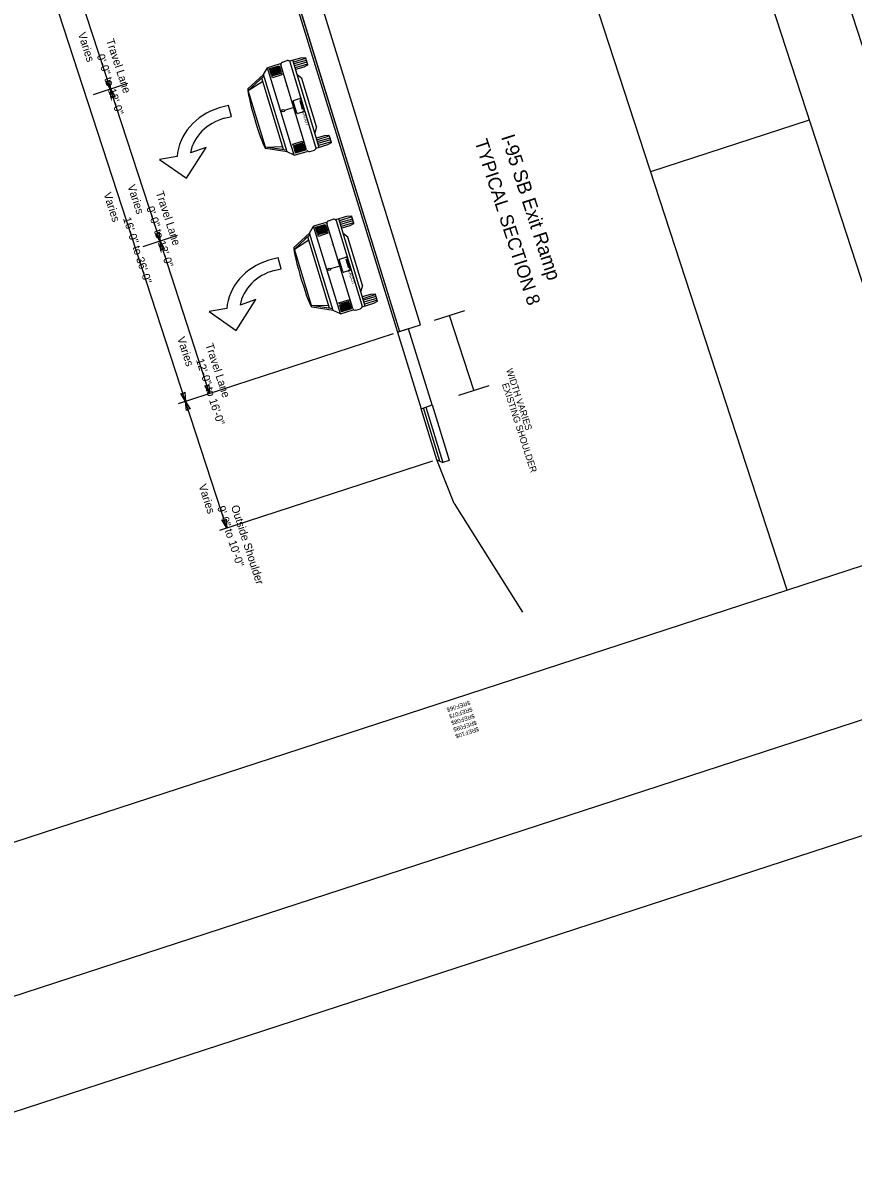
# Model space of a CAD drawing. Extents: x 958460 to 961179, y 797017 to 803764.
# Drawn here: x 958912.2 to 959195.4, y 802795.7 to 803182.9 of the extents above; entities that cross this region are included whole.
import ezdxf

# ---------------------------------------------------------------- set-up
doc = ezdxf.new("R2010")
doc.units = 0
for name, color, linetype in [('SHT_B_Plot-Border-Inner-Line', 7, 'Continuous'), ('SHT_B_Plot-Border-Outer-Line', 7, 'Continuous'), ('SHT_B_Plot-Sub-Text', 7, 'Continuous'), ('SHT_B_Sheet-Outline-Line', 7, 'Continuous'), ('SIGN_P_SM-Markings', 7, 'Continuous'), ('TYPS_E_Line-Exist-Asph-Line', 7, 'Continuous'), ('TYPS_E_Line-Exist-Grnd-Line', 7, 'Continuous'), ('TYPS_P_Line-Fin-Grade-Asph', 7, 'Continuous'), ('TYPS_P_Line-Subgrade', 7, 'Continuous'), ('TYPS_P_Misc-Note-Text', 7, 'Continuous'), ('TYPS_P_Slope-Label-Dim', 7, 'Continuous'), ('TYPS_P_Vehicle', 7, 'Continuous')]:
    doc.layers.add(name, color=color, linetype=linetype)

msp = doc.modelspace()

# ---------------------------------------------------------------- linework, layer by layer
at = {"layer": 'SHT_B_Plot-Border-Inner-Line'}
msp.add_lwpolyline([(958743.01, 802796.71), (958487.18, 803581.55), (958986.62, 803744.35), (959242.44, 802959.51)], close=True, dxfattribs=at)
at = {"layer": 'SHT_B_Plot-Border-Outer-Line'}
msp.add_lwpolyline([(958730.85, 802753.29), (958459.52, 803585.69), (959006.52, 803763.99), (959277.86, 802931.59)], close=True, dxfattribs=at)
at = {"layer": 'SHT_B_Sheet-Outline-Line'}
for p, q in [((959172.83, 802989.44), (958932.51, 803726.71)), ((959180.43, 803149.77), (959126.32, 803132.14)), ((958739.39, 802848.15), (959226.94, 803007.08))]:
    msp.add_line(p, q, dxfattribs=at)
at = {"layer": 'SIGN_P_SM-Markings'}
for p, q in [((958982.42, 803154.71), (958979.19, 803153.88)), ((958983.39, 803150.95), (958982.42, 803154.71)), ((958981.09, 803150.35), (958983.39, 803150.95)), ((958968.13, 803129.88), (958974.84, 803140.44)), ((958974.84, 803140.44), (958969.44, 803138.53)), ((958964.89, 803137.35), (958958.86, 803136.32)), ((958958.86, 803136.32), (958968.13, 803129.88)), ((958999.34, 803102.8), (958996.11, 803101.97)), ((959000.31, 803099.04), (958999.34, 803102.8)), ((958998.01, 803098.44), (959000.31, 803099.04)), ((958985.05, 803077.97), (958991.76, 803088.53)), ((958991.76, 803088.53), (958986.36, 803086.62)), ((958981.81, 803085.44), (958975.78, 803084.41)), ((958975.78, 803084.41), (958985.05, 803077.97))]:
    msp.add_line(p, q, dxfattribs=at)
for centre, major_axis, start_param, end_param in [((958984.47, 803137.31), (-19.14, -4.94), 4.761865, 5.995538), ((958984.47, 803137.31), (-14.84, -3.83), 4.713519, 5.907858), ((959001.4, 803085.39), (-19.14, -4.94), 4.761865, 5.995538), ((959001.4, 803085.39), (-14.84, -3.83), 4.713519, 5.907858)]:
    msp.add_ellipse(centre, major_axis=major_axis, ratio=0.879686, start_param=start_param, end_param=end_param, dxfattribs=at)
at = {"layer": 'TYPS_E_Line-Exist-Asph-Line'}
for points in [[(959047.86, 803079.93), (958999.53, 803236.44), (958992.38, 803234.13), (959040.73, 803077.6)], [(959040.01, 803077.37), (959048.07, 803051.29), (959049.65, 803051.84), (959051.81, 803052.6), (959043.78, 803078.53)]]:
    msp.add_lwpolyline(points, close=True, dxfattribs=at)
at = {"layer": 'TYPS_E_Line-Exist-Grnd-Line'}
for q in [(959053.44, 803033.89), (959082.59, 802981.87)]:
    msp.add_line((959059.29, 803019.02), q, dxfattribs=at)
at = {"layer": 'TYPS_P_Line-Fin-Grade-Asph'}
for p, q in [((958991.68, 803233.89), (959040.01, 803077.37)), ((958992.4, 803234.13), (959040.73, 803077.6)), ((959040.01, 803077.37), (959040.75, 803077.61)), ((959053.44, 803033.89), (959048.07, 803051.29))]:
    msp.add_line(p, q, dxfattribs=at)
at = {"layer": 'TYPS_P_Line-Subgrade'}
for p, q in [((959054.47, 803033.47), (959048.87, 803051.57)), ((959049.65, 803051.84), (959055.46, 803032.99)), ((959051.81, 803052.6), (959057.62, 803033.75)), ((959057.62, 803033.66), (959055.44, 803032.95))]:
    msp.add_line(p, q, dxfattribs=at)
msp.add_lwpolyline([(959053.44, 803033.89), (959055.44, 803032.95)], dxfattribs=at)
at = {"layer": 'TYPS_P_Slope-Label-Dim'}
for p, q in [((958942.12, 803160.31), (958925.2, 803212.23)), ((958967.76, 803053.82), (958917, 803209.55)), ((958948.02, 803162.24), (958936.23, 803158.39)), ((958959.05, 803108.4), (958942.12, 803160.31)), ((958964.94, 803110.33), (958953.15, 803106.48)), ((958975.97, 803056.49), (958959.05, 803108.4)), ((959038.57, 803076.9), (958965.2, 803052.98)), ((958981.86, 803010.56), (958967.76, 803053.82)), ((959051.97, 803033.41), (958979.3, 803009.72))]:
    msp.add_line(p, q, dxfattribs=at)
for points in [[(958942.12, 803160.31), (958940.54, 803163), (958941.3, 803162.84), (958941.83, 803163.41)], [(958942.12, 803160.31), (958943.71, 803157.63), (958942.95, 803157.79), (958942.42, 803157.22)], [(958959.05, 803108.4), (958957.46, 803111.08), (958958.22, 803110.93), (958958.75, 803111.5)], [(958959.05, 803108.4), (958960.63, 803105.72), (958959.87, 803105.88), (958959.34, 803105.31)], [(958975.97, 803056.49), (958974.38, 803059.17), (958975.14, 803059.01), (958975.67, 803059.59)], [(958967.76, 803053.82), (958966.18, 803056.5), (958966.94, 803056.34), (958967.46, 803056.91)], [(958967.76, 803053.82), (958969.34, 803051.14), (958968.58, 803051.29), (958968.06, 803050.72)], [(958981.86, 803010.56), (958980.28, 803013.24), (958981.04, 803013.08), (958981.57, 803013.65)]]:
    msp.add_lwpolyline(points, close=True, dxfattribs=at)
for points in [[(959052.59, 803081.47), (959062.94, 803084.84)], [(959066.1, 803057.58), (959057.76, 803083.15)], [(959060.93, 803055.89), (959071.27, 803059.26)]]:
    msp.add_lwpolyline(points, dxfattribs=at)
at = {"layer": 'TYPS_P_Vehicle'}
for p, q in [((958994.35, 803165.3), (958995.71, 803167.61)), ((959000.03, 803168.87), (958995.71, 803167.61)), ((959004.84, 803137.81), (958995.71, 803167.61)), ((958996.38, 803167.3), (958999.66, 803168.27)), ((958996.47, 803167.04), (958999.73, 803168.06)), ((958996.53, 803166.83), (958999.81, 803167.8)), ((958996.62, 803166.57), (958999.88, 803167.58)), ((958999.66, 803168.27), (959000.38, 803166.03)), ((959009.05, 803139.56), (959000.23, 803168.56)), ((959000.83, 803169.51), (959002.39, 803170.02)), ((959003.32, 803169.95), (959007.08, 803171.02)), ((959012.23, 803140.54), (959003.46, 803169.51)), ((959013.32, 803140.42), (959004.3, 803170.17)), ((959008.69, 803170.78), (959004.51, 803169.52)), ((959008.92, 803170.09), (959004.71, 803168.91)), ((959009.1, 803169.53), (959004.89, 803168.2)), ((959009.33, 803168.84), (959005.1, 803167.56)), ((959008.04, 803167.8), (959005.29, 803166.99)), ((959007.08, 803171.02), (959008.58, 803171.13)), ((959009.3, 803168.49), (959008.04, 803167.8)), ((959008.58, 803171.13), (959008.68, 803170.97)), ((959008.68, 803170.97), (959009.35, 803168.75)), ((959009.35, 803168.75), (959009.3, 803168.49)), ((958988.96, 803160.4), (958994.35, 803165.3)), ((958989.15, 803159.83), (958994.52, 803164.78)), ((959001.13, 803139.66), (958993.71, 803164.04)), ((959002.42, 803138.93), (958994.35, 803165.3)), ((958997.06, 803165.08), (958996.38, 803167.3)), ((958996.7, 803166.31), (958999.95, 803167.37)), ((958996.77, 803166.09), (959000.02, 803167.15)), ((958996.82, 803165.82), (959000.12, 803166.85)), ((958996.88, 803165.6), (959000.19, 803166.63)), ((958996.97, 803165.34), (959000.26, 803166.42)), ((959000.38, 803166.03), (958997.06, 803165.08)), ((959007.38, 803163.94), (959005.82, 803165.21)), ((959012.39, 803147.39), (959007.38, 803163.94)), ((958989.15, 803159.83), (958994.06, 803162.96)), ((958995, 803140.54), (958989.15, 803159.83)), ((959000.67, 803152.82), (959000.28, 803152.68)), ((959004.66, 803154.06), (959001.45, 803153.06)), ((959012.39, 803147.39), (959011.83, 803145.44)), ((959012.35, 803143.7), (959015.2, 803144.48)), ((959012.56, 803143.05), (959016.74, 803144.32)), ((959015.2, 803144.48), (959016.66, 803144.57)), ((959016.66, 803144.57), (959016.71, 803144.4)), ((959016.71, 803144.4), (959017.43, 803142.2)), ((958995, 803140.54), (959000.79, 803140.7)), ((959002.23, 803139.5), (958995, 803140.54)), ((959004.62, 803140.7), (959007.83, 803141.7)), ((959005.25, 803138.46), (959004.62, 803140.7)), ((959007.99, 803141.08), (959004.7, 803140.16)), ((959007.94, 803141.35), (959004.71, 803140.4)), ((959008.06, 803140.86), (959004.78, 803139.9)), ((959008.13, 803140.65), (959004.88, 803139.59)), ((959008.2, 803140.43), (959004.94, 803139.42)), ((959007.83, 803141.7), (959008.51, 803139.48)), ((959016.16, 803141.25), (959012.2, 803140.05)), ((959016.97, 803143.62), (959012.68, 803142.37)), ((959017.18, 803142.97), (959012.88, 803141.76)), ((959017.38, 803142.37), (959013.12, 803141.03)), ((959017.42, 803141.95), (959016.16, 803141.25)), ((959017.43, 803142.2), (959017.42, 803141.95)), ((959002.42, 803138.93), (958995.17, 803140.02)), ((959004.84, 803137.81), (959002.42, 803138.93)), ((959004.84, 803137.81), (959009.21, 803139.08)), ((959008.28, 803140.17), (959005.01, 803139.2)), ((959008.38, 803139.87), (959005.09, 803138.94)), ((959008.44, 803139.69), (959005.16, 803138.72)), ((959008.51, 803139.48), (959005.25, 803138.46)), ((959010.09, 803139.04), (959011.7, 803139.51)), ((959010.06, 803111.21), (959011.42, 803113.51)), ((959015.74, 803114.78), (959011.42, 803113.51)), ((959020.55, 803083.71), (959011.42, 803113.51)), ((959012.09, 803113.21), (959015.37, 803114.18)), ((959012.77, 803110.99), (959012.09, 803113.21)), ((959012.18, 803112.95), (959015.44, 803113.96)), ((959012.25, 803112.73), (959015.52, 803113.7)), ((959012.34, 803112.47), (959015.59, 803113.49)), ((959012.42, 803112.21), (959015.67, 803113.27)), ((959015.37, 803114.18), (959016.1, 803111.93)), ((959024.77, 803085.47), (959015.94, 803114.46)), ((959016.54, 803115.42), (959018.1, 803115.93)), ((959019.04, 803115.85), (959022.79, 803116.93)), ((959027.94, 803086.45), (959019.17, 803115.42)), ((959029.03, 803086.33), (959020.01, 803116.07)), ((959024.4, 803116.69), (959020.22, 803115.42)), ((959024.63, 803116), (959020.43, 803114.82)), ((959024.81, 803115.43), (959020.6, 803114.11)), ((959025.04, 803114.74), (959020.81, 803113.46)), ((959023.75, 803113.71), (959021, 803112.9)), ((959022.79, 803116.93), (959024.29, 803117.03)), ((959025.01, 803114.4), (959023.75, 803113.71)), ((959024.29, 803117.03), (959024.39, 803116.88)), ((959024.39, 803116.88), (959025.07, 803114.66)), ((959025.07, 803114.66), (959025.01, 803114.4)), ((959004.68, 803106.3), (959010.06, 803111.21)), ((959004.86, 803105.74), (959010.23, 803110.69)), ((959016.84, 803085.57), (959009.42, 803109.95)), ((959018.13, 803084.83), (959010.06, 803111.21)), ((959012.49, 803112), (959015.73, 803113.05)), ((959012.53, 803111.73), (959015.83, 803112.75)), ((959012.6, 803111.51), (959015.9, 803112.53)), ((959012.68, 803111.25), (959015.97, 803112.32)), ((959016.1, 803111.93), (959012.77, 803110.99)), ((959023.09, 803109.85), (959021.53, 803111.11)), ((959028.1, 803093.3), (959023.09, 803109.85)), ((959004.86, 803105.74), (959009.77, 803108.87)), ((959010.71, 803086.45), (959004.86, 803105.74)), ((959016.38, 803098.72), (959015.99, 803098.59)), ((959020.37, 803099.97), (959017.16, 803098.97)), ((959028.1, 803093.3), (959027.54, 803091.35)), ((959028.06, 803089.6), (959030.92, 803090.38)), ((959028.27, 803088.95), (959032.45, 803090.22)), ((959030.92, 803090.38), (959032.37, 803090.48)), ((959032.37, 803090.48), (959032.43, 803090.31)), ((959032.43, 803090.31), (959033.14, 803088.1)), ((959010.71, 803086.45), (959016.5, 803086.6)), ((959017.94, 803085.4), (959010.71, 803086.45)), ((959020.33, 803086.6), (959023.54, 803087.6)), ((959020.96, 803084.37), (959020.33, 803086.6)), ((959023.7, 803086.98), (959020.41, 803086.06)), ((959023.66, 803087.26), (959020.43, 803086.3)), ((959023.77, 803086.77), (959020.49, 803085.8)), ((959023.84, 803086.55), (959020.59, 803085.49)), ((959023.91, 803086.33), (959020.65, 803085.32)), ((959023.54, 803087.6), (959024.22, 803085.38)), ((959031.87, 803087.16), (959027.91, 803085.96)), ((959032.68, 803089.53), (959028.4, 803088.28)), ((959032.89, 803088.88), (959028.59, 803087.67)), ((959033.09, 803088.27), (959028.83, 803086.94)), ((959033.13, 803087.85), (959031.87, 803087.16)), ((959033.14, 803088.1), (959033.13, 803087.85)), ((959018.13, 803084.83), (959010.88, 803085.93)), ((959020.55, 803083.71), (959018.13, 803084.83)), ((959020.55, 803083.71), (959024.92, 803084.99)), ((959023.99, 803086.08), (959020.72, 803085.1)), ((959024.09, 803085.77), (959020.8, 803084.84)), ((959024.15, 803085.6), (959020.88, 803084.63)), ((959024.22, 803085.38), (959020.96, 803084.37)), ((959025.8, 803084.94), (959027.41, 803085.42))]:
    msp.add_line(p, q, dxfattribs=at)
for points in [[(958997.35, 803164.17), (958997.16, 803164.78), (959000.47, 803165.76), (959000.6, 803165.23)], [(959007.66, 803153.37), (959006.81, 803156.3), (959007.15, 803156.41), (959008.01, 803153.48)], [(959004.52, 803141), (959004.33, 803141.56), (959007.56, 803142.52), (959007.73, 803142)], [(959013.06, 803110.08), (959012.87, 803110.68), (959016.18, 803111.67), (959016.31, 803111.14)], [(959023.38, 803099.27), (959022.52, 803102.2), (959022.86, 803102.31), (959023.72, 803099.38)], [(959020.23, 803086.91), (959020.05, 803087.47), (959023.28, 803088.43), (959023.45, 803087.91)]]:
    msp.add_lwpolyline(points, close=True, dxfattribs=at)
for points in [[(959005.67, 803152.14), (959004.45, 803156.2)], [(959004.61, 803156.44), (959006.64, 803157.1)], [(959006.98, 803156.93), (959008.19, 803152.92)], [(959008.06, 803152.58), (959006, 803152.01)], [(959021.38, 803098.05), (959020.16, 803102.1)], [(959020.32, 803102.35), (959022.35, 803103)], [(959022.7, 803102.83), (959023.91, 803098.82)], [(959023.78, 803098.49), (959021.71, 803097.92)]]:
    msp.add_lwpolyline(points, dxfattribs=at)
for centre in [(959001.04, 803152.93), (959016.75, 803098.84)]:
    msp.add_circle(centre, 0.428, dxfattribs=at)
for centre, start, end in [((959004.68, 803156.22), 106.9314, 196.9314), ((959006.75, 803156.85), 16.9314, 106.9314), ((959005.89, 803152.23), 196.9314, 286.9314), ((959007.97, 803152.86), 286.9314, 16.9314), ((959020.39, 803102.13), 106.9314, 196.9314), ((959022.47, 803102.76), 16.9314, 106.9314), ((959021.61, 803098.14), 196.9314, 286.9314), ((959023.68, 803098.77), 286.9314, 16.9314)]:
    msp.add_arc(centre, 0.247, start, end, dxfattribs=at)
for centre, major_axis, ratio, start_param, end_param in [((959001.06, 803168.76), (-0.787, -0.24), 0.999922, 4.712389, 6.283185), ((959002.64, 803169.24), (0.787, 0.24), 0.999922, 0, 1.570796), ((958992.09, 803150.3), (-3.05, 10.26), 0.073896, 0.175055, 3.141659), ((959011.43, 803140.33), (0.787, 0.24), 0.999922, 4.712389, 6.283185), ((959009.86, 803139.85), (0.787, 0.24), 0.999922, 3.141593, 4.712389), ((959016.77, 803114.66), (-0.787, -0.24), 0.999922, 4.712389, 6.283185), ((959018.35, 803115.14), (0.787, 0.24), 0.999922, 0, 1.570796), ((959007.81, 803096.2), (-3.05, 10.26), 0.073896, 0.175055, 3.141659), ((959027.15, 803086.24), (0.787, 0.24), 0.999922, 4.712389, 6.283185), ((959025.57, 803085.76), (0.787, 0.24), 0.999922, 3.141593, 4.712389)]:
    msp.add_ellipse(centre, major_axis=major_axis, ratio=ratio, start_param=start_param, end_param=end_param, dxfattribs=at)

# ---------------------------------------------------------------- texts
at = {"layer": 'SHT_B_Plot-Sub-Text'}
for s, p in [('$REF06$', (959064.56, 802951.78)), ('$REF07$', (959065.3, 802949.52)), ('$REF08$', (959066.03, 802947.26)), ('$REF09$', (959066.77, 802945)), ('$REF10$', (959067.5, 802942.77))]:
    msp.add_text(s, height=1.418, rotation=198.0553, dxfattribs=at).set_placement(p)
at = {"layer": 'TYPS_P_Misc-Note-Text'}
for s, height, p in [('I-95 SB Exit Ramp', 4.7183, (959075.27, 803143.99)), ('TYPICAL SECTION 8', 4.55, (959066.22, 803142.41))]:
    msp.add_text(s, height=height, rotation=288.0541, dxfattribs=at).set_placement(p)
at = {"layer": 'TYPS_P_Slope-Label-Dim'}
for s, height, p in [('Varies', 2.73, (958931.02, 803179.16)), ('Travel Lane', 2.73, (958940.66, 803176.96)), ('0\'-0" to 12\'-0"', 2.73, (958937.44, 803171.76)), ('Varies', 2.73, (958939.73, 803124.57)), ('Varies', 2.73, (958947.94, 803127.25)), ('Travel Lane', 2.73, (958957.58, 803125.04)), ('0\'-0" to 12\'-0"', 2.73, (958954.37, 803119.85)), ('16\'-0" to 36\'-0"', 2.73, (958946.41, 803116.18)), ('Varies', 2.73, (958964.86, 803075.34)), ('Travel Lane', 2.73, (958974.5, 803073.13)), ('12\'-0" to 16\'-0"', 2.73, (958971.29, 803067.94)), ('WIDTH VARIES', 2.275, (959077.02, 803064.59)), ('EXISTING SHOULDER', 2.275, (959075.6, 803059.65)), ('Varies', 2.73, (958972.16, 803025.08)), ('9\'-0" to 10\'-0"', 2.73, (958978.52, 803017.66)), ('Outside Shoulder', 2.73, (958983.22, 803017.94))]:
    msp.add_text(s, height=height, rotation=288.0541, dxfattribs=at).set_placement(p)
at = {"layer": 'TYPS_P_Vehicle'}
for s, height, p in [('PONTIAC', 0.236, (959001.67, 803162.16)), ('GADOT', 1.112, (959007.3, 803152.87)), ('PAULDING', 0.236, (959007.74, 803154.15)), ('PONTIAC', 0.236, (959017.38, 803108.06)), ('GADOT', 1.112, (959023.01, 803098.77)), ('PAULDING', 0.236, (959023.46, 803100.05))]:
    msp.add_text(s, height=height, rotation=286.9314, dxfattribs=at).set_placement(p)

doc.saveas('drawing.dxf')
